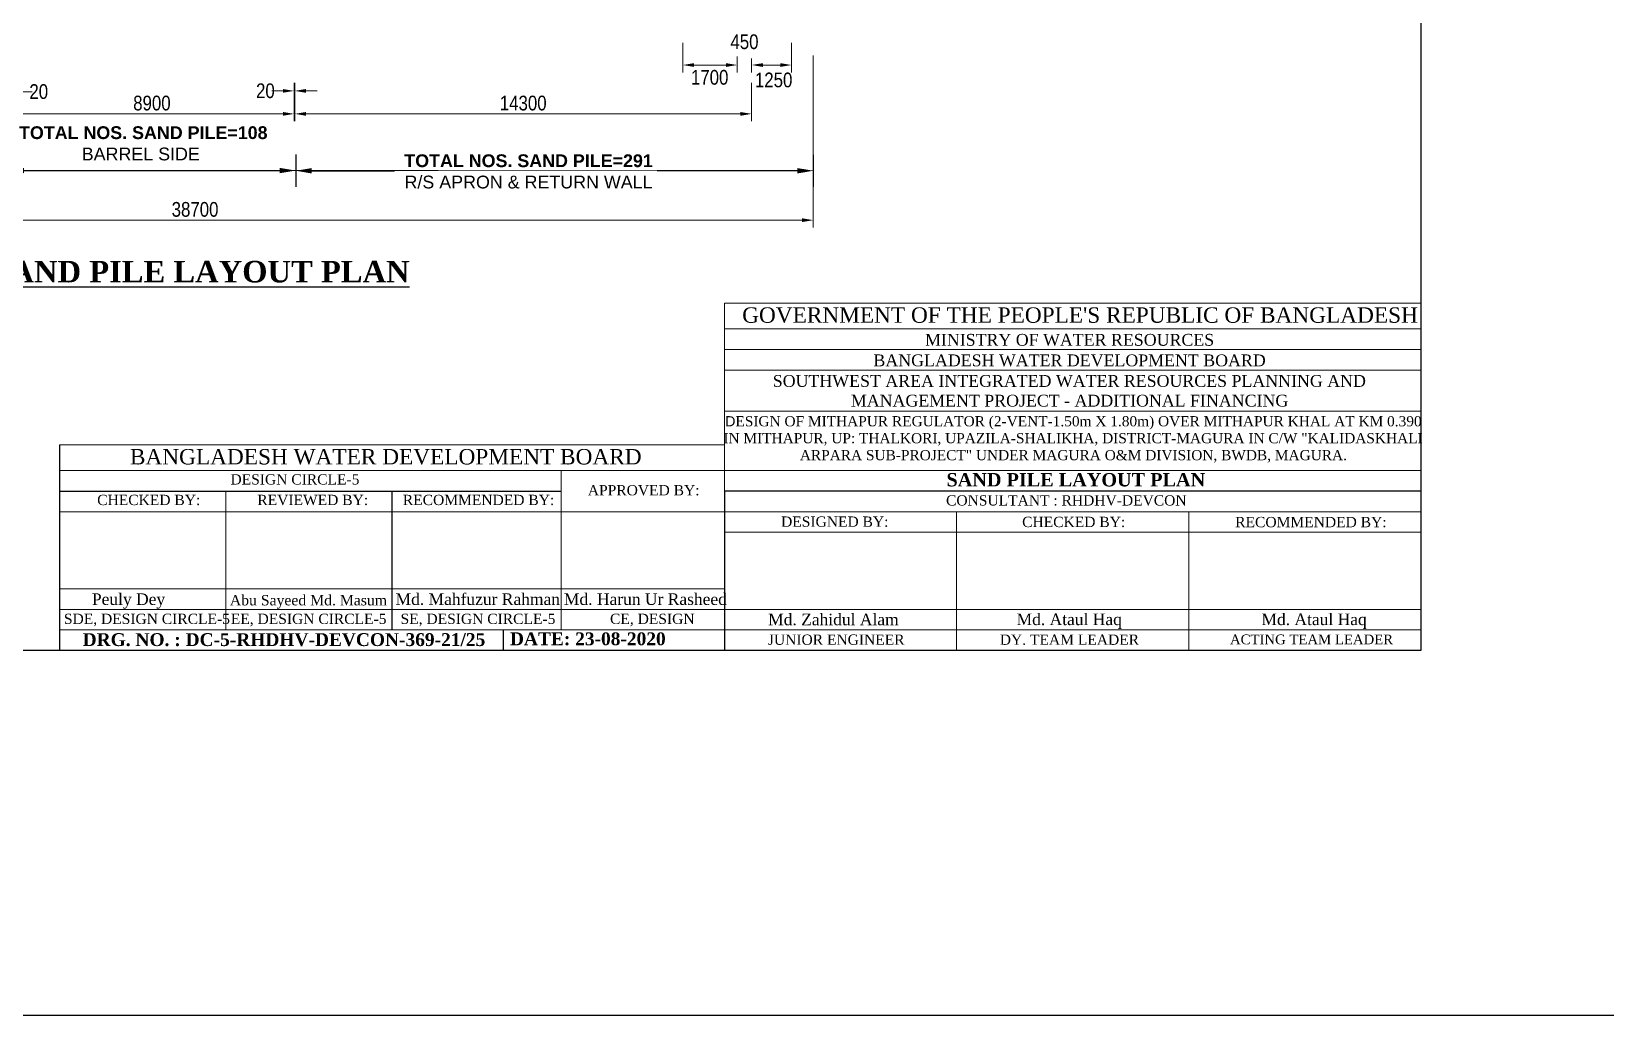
# Model space of a CAD drawing. Extents: x -358915 to 1258323, y -1667244 to -305611.
# Drawn here: x 880934 to 930196, y -1317839 to -1287049 of the extents above; entities that cross this region are included whole.
import ezdxf

# ---------------------------------------------------------------- set-up
doc = ezdxf.new("R2010")
doc.units = 0
doc.header["$LTSCALE"] = 300
doc.header["$MEASUREMENT"] = 0
doc.layers.get('0').update_dxf_attribs({"linetype": 'CONTINUOUS'})
doc.layers.get('DEFPOINTS').update_dxf_attribs({"linetype": 'CONTINUOUS'})
doc.layers.add('Dim', color=7, linetype='CONTINUOUS', lineweight=9)
doc.layers.add('TitleBox', color=7, linetype='CONTINUOUS', lineweight=13)
doc.layers.add('LINE', color=7, linetype='CONTINUOUS')
doc.layers.add('TEXT', color=10, linetype='CONTINUOUS')
doc.styles.add('Arial', font='arial.ttf')
doc.styles.add('dimText', font='ARIALN.TTF')
doc.dimstyles.new('dim_230', dxfattribs={"dimtxt": 460, "dimasz": 460, "dimexe": 230, "dimexo": 100, "dimgap": 100, "dimtad": 1, "dimdec": 0, "dimzin": 0, "dimdsep": 46, "dimtxsty": 'dimText', "dimcen": 0.09, "dimclrd": 256, "dimclre": 256, "dimclrt": 7, "dimadec": 0, "dimazin": 0, "dimtfac": 1, "dimtdec": 0, "dimtofl": 0, "dimtmove": 0, "dimatfit": 3, "dimfxl": 1, "dimtolj": 1, "dimtzin": 0, "dimlwd": -1, "dimlwe": -1, "dimarcsym": 0})
doc.dimstyles.new('dim_250', dxfattribs={"dimtxt": 500, "dimasz": 500, "dimexe": 500, "dimexo": 100, "dimgap": 150, "dimtad": 1, "dimdec": 0, "dimzin": 0, "dimdsep": 46, "dimtxsty": 'Arial', "dimcen": 350, "dimclrd": 5, "dimclre": 5, "dimclrt": 7, "dimadec": 0, "dimazin": 0, "dimtfac": 1, "dimtdec": 0, "dimtmove": 0, "dimatfit": 3, "dimfxl": 500, "dimfxlon": 1, "dimtolj": 1, "dimtzin": 0, "dimarcsym": 0})

# ---------------------------------------------------------------- blocks, each defined once
blk = doc.blocks.new('*D1067')
at = {"layer": 'DEFPOINTS', "color": 0, "ltscale": 500, "transparency": 16777216}
for p in [(880233, -1288556), (880253, -1288556), (880253, -1288939)]:
    blk.add_point(p, dxfattribs=at)
at = {"layer": 'Dim', "ltscale": 500, "transparency": 16777216}
for p, q in [((880233, -1288656), (880233, -1289169)), ((880253, -1288656), (880253, -1289169)), ((879883, -1288939), (879533, -1288939)), ((880603, -1288939), (880953, -1288939))]:
    blk.add_line(p, q, dxfattribs=at)
for points in [[(879883, -1288881), (879883, -1288998), (880233, -1288939)], [(880603, -1288881), (880603, -1288998), (880253, -1288939)]]:
    blk.add_solid(points, dxfattribs=at)
at = {"layer": 'Dim', "color": 7, "ltscale": 500, "transparency": 16777216, "insert": (881161, -1288931), "char_height": 460, "attachment_point": 5, "style": 'dimText'}
blk.add_mtext('\\A1;20', dxfattribs=at)
blk = doc.blocks.new('*D1068')
at = {"layer": 'DEFPOINTS', "color": 0, "ltscale": 500, "transparency": 16777216}
for p in [(880253, -1288556), (889153, -1288556), (889153, -1289626)]:
    blk.add_point(p, dxfattribs=at)
at = {"layer": 'Dim', "ltscale": 500, "transparency": 16777216}
for p, q in [((880253, -1288656), (880253, -1289856)), ((889153, -1288656), (889153, -1289856)), ((880603, -1289626), (888803, -1289626))]:
    blk.add_line(p, q, dxfattribs=at)
for points in [[(880603, -1289568), (880603, -1289685), (880253, -1289626)], [(888803, -1289568), (888803, -1289685), (889153, -1289626)]]:
    blk.add_solid(points, dxfattribs=at)
at = {"layer": 'Dim', "color": 7, "ltscale": 500, "transparency": 16777216, "insert": (884703, -1289291), "char_height": 460, "attachment_point": 5, "style": 'dimText'}
blk.add_mtext('\\A1;8900', dxfattribs=at)
blk = doc.blocks.new('*D1069')
at = {"layer": 'DEFPOINTS', "color": 0, "ltscale": 500, "transparency": 16777216}
for p in [(889153, -1288556), (889173, -1288556), (889173, -1288907)]:
    blk.add_point(p, dxfattribs=at)
at = {"layer": 'Dim', "ltscale": 500, "transparency": 16777216}
for p, q in [((889153, -1288656), (889153, -1289137)), ((889173, -1288656), (889173, -1289137)), ((888803, -1288907), (888453, -1288907)), ((889523, -1288907), (889873, -1288907))]:
    blk.add_line(p, q, dxfattribs=at)
for points in [[(888803, -1288849), (888803, -1288966), (889153, -1288907)], [(889523, -1288849), (889523, -1288966), (889173, -1288907)]]:
    blk.add_solid(points, dxfattribs=at)
at = {"layer": 'Dim', "color": 7, "ltscale": 500, "transparency": 16777216, "insert": (888254, -1288907), "char_height": 460, "attachment_point": 5, "style": 'dimText'}
blk.add_mtext('\\A1;20', dxfattribs=at)
blk = doc.blocks.new('*D1070')
at = {"layer": 'DEFPOINTS', "color": 0, "ltscale": 500, "transparency": 16777216}
for p in [(889173, -1288556), (903473, -1288556), (903473, -1289626)]:
    blk.add_point(p, dxfattribs=at)
at = {"layer": 'Dim', "ltscale": 500, "transparency": 16777216}
for p, q in [((889173, -1288656), (889173, -1289856)), ((903473, -1288656), (903473, -1289856)), ((889523, -1289626), (903123, -1289626))]:
    blk.add_line(p, q, dxfattribs=at)
for points in [[(889523, -1289568), (889523, -1289685), (889173, -1289626)], [(903123, -1289568), (903123, -1289685), (903473, -1289626)]]:
    blk.add_solid(points, dxfattribs=at)
at = {"layer": 'Dim', "color": 7, "ltscale": 500, "transparency": 16777216, "insert": (896323, -1289291), "char_height": 460, "attachment_point": 5, "style": 'dimText'}
blk.add_mtext('\\A1;14300', dxfattribs=at)
blk = doc.blocks.new('*D1071')
at = {"layer": 'DEFPOINTS', "color": 0, "ltscale": 500, "transparency": 16777216}
for p in [(901323, -1287305), (903023, -1287730), (903023, -1288098)]:
    blk.add_point(p, dxfattribs=at)
at = {"layer": 'Dim', "ltscale": 500, "transparency": 16777216}
for p, q in [((901323, -1287405), (901323, -1288328)), ((901673, -1288098), (902673, -1288098)), ((903023, -1287830), (903023, -1288328))]:
    blk.add_line(p, q, dxfattribs=at)
for points in [[(901673, -1288040), (901673, -1288157), (901323, -1288098)], [(902673, -1288040), (902673, -1288157), (903023, -1288098)]]:
    blk.add_solid(points, dxfattribs=at)
at = {"layer": 'Dim', "color": 7, "ltscale": 500, "transparency": 16777216, "insert": (902159, -1288486), "char_height": 460, "attachment_point": 5, "style": 'dimText'}
blk.add_mtext('\\A1;1700', dxfattribs=at)
blk = doc.blocks.new('*D1072')
at = {"layer": 'DEFPOINTS', "color": 0, "ltscale": 500, "transparency": 16777216}
for p in [(903023, -1287730), (903473, -1287791), (903473, -1288098)]:
    blk.add_point(p, dxfattribs=at)
at = {"layer": 'Dim', "ltscale": 500, "transparency": 16777216}
for p, q in [((902673, -1288098), (902323, -1288098)), ((903023, -1287830), (903023, -1288328)), ((903473, -1287891), (903473, -1288328)), ((903823, -1288098), (904173, -1288098))]:
    blk.add_line(p, q, dxfattribs=at)
for points in [[(902673, -1288040), (902673, -1288157), (903023, -1288098)], [(903823, -1288040), (903823, -1288157), (903473, -1288098)]]:
    blk.add_solid(points, dxfattribs=at)
at = {"layer": 'Dim', "color": 7, "ltscale": 500, "transparency": 16777216, "insert": (903248, -1287372), "char_height": 460, "attachment_point": 5, "style": 'dimText'}
blk.add_mtext('\\A1;450', dxfattribs=at)
blk = doc.blocks.new('*D1073')
at = {"layer": 'DEFPOINTS', "color": 0, "ltscale": 500, "transparency": 16777216}
for p in [(904723, -1287305), (903473, -1287791), (904723, -1288098)]:
    blk.add_point(p, dxfattribs=at)
at = {"layer": 'Dim', "ltscale": 500, "transparency": 16777216}
for p, q in [((904723, -1287405), (904723, -1288328)), ((903473, -1287891), (903473, -1288328)), ((903823, -1288098), (904373, -1288098))]:
    blk.add_line(p, q, dxfattribs=at)
for points in [[(903823, -1288040), (903823, -1288157), (903473, -1288098)], [(904373, -1288040), (904373, -1288157), (904723, -1288098)]]:
    blk.add_solid(points, dxfattribs=at)
at = {"layer": 'Dim', "color": 7, "ltscale": 500, "transparency": 16777216, "insert": (904161, -1288567), "char_height": 460, "attachment_point": 5, "style": 'dimText'}
blk.add_mtext('\\A1;1250', dxfattribs=at)
blk = doc.blocks.new('*D1078')
at = {"layer": 'DEFPOINTS', "color": 0, "ltscale": 50, "transparency": 16777216}
for p in [(905403, -1287700), (889203, -1290226), (905403, -1291406)]:
    blk.add_point(p, dxfattribs=at)
at = {"layer": 'Dim', "color": 5, "lineweight": -2, "ltscale": 50, "transparency": 16777216}
for p, q in [((889203, -1290906), (889203, -1291906)), ((905403, -1290906), (905403, -1291906)), ((889703, -1291406), (892295, -1291406)), ((904903, -1291406), (900512, -1291406))]:
    blk.add_line(p, q, dxfattribs=at)
at = {"layer": 'Dim', "color": 5, "ltscale": 50, "transparency": 16777216}
for points in [[(889703, -1291323), (889703, -1291490), (889203, -1291406)], [(904903, -1291323), (904903, -1291490), (905403, -1291406)]]:
    blk.add_solid(points, dxfattribs=at)
at = {"layer": 'Dim', "color": 7, "ltscale": 50, "transparency": 16777216, "insert": (896403, -1291054), "char_height": 450, "attachment_point": 5, "style": 'Arial'}
blk.add_mtext('\\A1;\\P {\\fArial|b1|i0|c0|p34;\\H0.8889x;TOTAL NOS. SAND PILE=291\\P\\fArial|b0|i0|c0|p34;\\H1.125x; \\H0.8889x;R/S APRON & RETURN WALL}', dxfattribs=at)
blk = doc.blocks.new('*D1085')
at = {"layer": 'DEFPOINTS', "color": 0, "ltscale": 50, "transparency": 16777216}
for p in [(889203, -1290226), (880203, -1290691), (889203, -1291400)]:
    blk.add_point(p, dxfattribs=at)
at = {"layer": 'Dim', "color": 5, "lineweight": -2, "ltscale": 50, "transparency": 16777216}
for p, q in [((880203, -1290900), (880203, -1291900)), ((889203, -1290900), (889203, -1291900)), ((880703, -1291400), (888703, -1291400))]:
    blk.add_line(p, q, dxfattribs=at)
at = {"layer": 'Dim', "color": 5, "ltscale": 50, "transparency": 16777216}
for points in [[(880703, -1291317), (880703, -1291484), (880203, -1291400)], [(888703, -1291317), (888703, -1291484), (889203, -1291400)]]:
    blk.add_solid(points, dxfattribs=at)
at = {"layer": 'Dim', "color": 7, "ltscale": 50, "transparency": 16777216, "insert": (884355, -1290176), "char_height": 450, "attachment_point": 5, "style": 'Arial'}
blk.add_mtext('\\A1;\\P{\\fArial|b1|i0|c0|p34;\\H0.8889x; TOTAL NOS. SAND PILE=108\\P\\fArial|b0|i0|c0|p34;BARREL SIDE}', dxfattribs=at)
blk = doc.blocks.new('*D1091')
at = {"layer": 'DEFPOINTS', "color": 0, "ltscale": 500, "transparency": 16777216}
for p in [(866703, -1287235), (905403, -1287700), (905403, -1292953)]:
    blk.add_point(p, dxfattribs=at)
at = {"layer": 'Dim', "ltscale": 500, "transparency": 16777216}
for p, q in [((866703, -1287335), (866703, -1293183)), ((905403, -1287800), (905403, -1293183)), ((867053, -1292953), (905053, -1292953))]:
    blk.add_line(p, q, dxfattribs=at)
for points in [[(867053, -1292895), (867053, -1293011), (866703, -1292953)], [(905053, -1292895), (905053, -1293011), (905403, -1292953)]]:
    blk.add_solid(points, dxfattribs=at)
at = {"layer": 'Dim', "color": 7, "ltscale": 500, "transparency": 16777216, "insert": (886053, -1292618), "char_height": 460, "attachment_point": 5, "style": 'dimText'}
blk.add_mtext('\\A1;38700', dxfattribs=at)

msp = doc.modelspace()

# ---------------------------------------------------------------- linework, layer by layer
at = {"color": 0, "linetype": 'ByBlock', "ltscale": 2}
msp.add_line((895691.2, -1305774.5), (895691.2, -1306417.9), dxfattribs=at)
at = {"layer": 'Dim', "ltscale": 50}
for p in [(883947.9, -1291400.4), (905400.9, -1291406)]:
    msp.add_line(p, (893658.5, -1291400.4), dxfattribs=at)
at = {"layer": 'LINE'}
for p, q in [((881814.3, -1299984), (881814.3, -1306417.9)), ((881814.3, -1301431.7), (897507.4, -1301431.7)), ((892226.1, -1305774.5), (892226.1, -1301431.7)), ((924416.1, -1301431.7), (902621.3, -1301431.7)), ((902621.3, -1301431.7), (902621.3, -1306417.9))]:
    msp.add_line(p, q, dxfattribs=at)
at = {"layer": 'LINE', "color": 3, "ltscale": 0.5}
msp.add_lwpolyline([(856273.7, -1248285.9), (1004118, -1248285.9), (1004118, -1317838.7), (856273.7, -1317838.7)], close=True, dxfattribs=at)
at = {"layer": 'LINE'}
msp.add_lwpolyline([(924416.1, -1306417.9), (860193, -1306417.9), (860193, -1261003), (924416.1, -1261003)], close=True, dxfattribs=at)
at = {"layer": 'TitleBox', "color": 0, "linetype": 'ByBlock'}
for p, q in [((902621.3, -1295551), (924416.1, -1295551)), ((902621.3, -1295551), (902621.3, -1306417.9)), ((902621.3, -1296355.3), (924416.1, -1296355.3)), ((902621.3, -1296998.7), (924416.1, -1296998.7)), ((902621.3, -1297642.1), (924416.1, -1297642.1)), ((902621.3, -1298928.8), (924416.1, -1298928.8)), ((881814.3, -1299984), (902621.3, -1299984)), ((881814.3, -1300788.3), (902621.3, -1300788.3)), ((897507.4, -1300788.3), (897507.4, -1305774.5)), ((902621.3, -1300788.3), (924416.1, -1300788.3)), ((887020.2, -1301431.7), (887020.2, -1305774.5)), ((881814.3, -1302075.1), (902621.3, -1302075.1)), ((902621.3, -1302075.1), (924416.1, -1302075.1)), ((909886.2, -1302075.1), (909886.2, -1306417.9)), ((917151.2, -1302075.1), (917151.2, -1306417.9)), ((902621.3, -1302718.4), (924416.1, -1302718.4)), ((881814.3, -1304487.8), (902621.3, -1304487.8)), ((881814.3, -1305131.2), (902621.3, -1305131.2)), ((902621.3, -1305131.2), (924416.1, -1305131.2)), ((881814.3, -1305774.5), (902621.3, -1305774.5)), ((902621.3, -1305774.5), (924416.1, -1305774.5)), ((902621.3, -1306417.9), (924416.1, -1306417.9))]:
    msp.add_line(p, q, dxfattribs=at)

# ---------------------------------------------------------------- texts
at = {"layer": 'TEXT', "insert": (879710.7, -1294568.6), "char_height": 179.712, "width": 14096.005, "attachment_point": 4, "style": 'Arial'}
msp.add_mtext('{\\fTimes New Roman|b1|i0|c0|p18;\\H3.756x;\\L\\C6;SAND PILE LAYOUT PLAN}', dxfattribs=at)
at = {"layer": 'TEXT', "color": 0, "linetype": 'ByBlock', "style": 'Arial'}
for s, insert, char_height, width, attachment_point in [("{\\fTimes New Roman|b0|i0|c0|p18;GOVERNMENT OF THE PEOPLE'S REPUBLIC OF BANGLADESH}", (903175.9, -1295680.4), 482.542, 23885.919, 1), ('\\pxi0.07122;{\\fTimes New Roman|b0|i0|c0|p18;MINISTRY OF WATER RESOURCES}', (913410.1, -1296511.3), 369.949, 21485.731, 2), ('\\pxi0.07122;{\\fTimes New Roman|b0|i0|c0|p18;BANGLADESH WATER DEVELOPMENT BOARD}', (913410.1, -1297154.7), 369.949, 21485.731, 2), ('\\pi10.55;{\\fTimes New Roman|b0|i0|c0|p18;SOUTHWEST AREA INTEGRATED WATER RESOURCES PLANNING AND \\P\\pi25.24;MANAGEMENT PROJECT - ADDITIONAL FINANCING}', (913410.1, -1297798.1), 369.949, 21485.731, 2), ('\\pi22.8,t1.121;D{\\fTimes New Roman|b0|i0|c0|p18;\\C7;ESIGN OF MITHAPUR REGULATOR (2-VENT-1.50m X 1.80m) OVER MITHAPUR KHAL AT KM 0.390 IN MITHAPUR, UP: THALKORI, UPAZILA-SHALIKHA, DISTRICT-MAGURA IN C/W "KALIDASKHALI \\P\\pi22.79,t1.121;ARPARA SUB-PROJECT" UNDER MAGURA O&M DIVISION, BWDB, MAGURA.}', (913530.9, -1299084.8), 318.1421, 22171.081, 2), ('{\\fTimes New Roman|b0|i0|c0|p18;BANGLADESH WATER DEVELOPMENT BOARD}', (884015.2, -1300113.4), 482.542, 23885.919, 1), ('{\\fTimes New Roman|b0|i0|c0|p18;DESIGN CIRCLE-5}', (887161.8, -1300902), 321.695, 6709.236, 1), ('{\\fTimes New Roman|b1|i0|c0|p18;SAND PILE LAYOUT PLAN}', (913618, -1300864.6), 418.446, 16889.559, 2), ('{\\fTimes New Roman|b0|i0|c0|p18;APPROVED BY:}', (898345.1, -1301241), 321.695, 6709.236, 1), ('{\\fTimes New Roman|b0|i0|c0|p18;CHECKED BY:}', (882990.3, -1301545.4), 321.695, 6709.236, 1), ('{\\fTimes New Roman|b0|i0|c0|p18;REVIEWED BY:}', (888001.7, -1301545.4), 321.695, 6709.236, 1), ('{\\fTimes New Roman|b0|i0|c0|p18;RECOMMENDED BY:}', (892556.3, -1301545.4), 321.695, 6709.236, 1), ('{\\fTimes New Roman|b0|i0|c0|p18;CONSULTANT : RHDHV-DEVCON}', (909557, -1301559.5), 321.521, 10960.395, 1), ('{\\fTimes New Roman|b0|i0|c0|p18;DESIGNED BY:}', (904393.4, -1302224.5), 321.695, 6709.236, 1), ('{\\fTimes New Roman|b0|i0|c0|p18;CHECKED BY:}', (911938.1, -1302233.5), 321.695, 6709.236, 1), ('{\\fTimes New Roman|b0|i0|c0|p18;RECOMMENDED BY:}', (918605.9, -1302238.1), 321.695, 6709.236, 1), ('{\\fTimes New Roman|b0|i0|c0|p18;Peuly Dey}', (882825.3, -1304630), 361.907, 6709.236, 1), ('{\\fTimes New Roman|b0|i0|c0|p18;Abu Sayeed Md. Masum}', (887141.7, -1304680.1), 325.716, 6038.313, 1), ('{\\fTimes New Roman|b0|i0|c0|p18;Md. Mahfuzur Rahman}', (892328.8, -1304630), 361.907, 6709.236, 1), ('{\\fTimes New Roman|b0|i0|c0|p18;Md. Harun Ur Rasheed}', (897597.3, -1304630), 361.907, 6709.236, 1), ('{\\fTimes New Roman|b0|i0|c0|p18;SDE, DESIGN CIRCLE-5}', (881948.9, -1305266), 321.695, 6709.236, 1), ('{\\fTimes New Roman|b0|i0|c0|p18;EE, DESIGN CIRCLE-5}', (887172.5, -1305266), 321.695, 6709.236, 1), ('{\\fTimes New Roman|b0|i0|c0|p18;SE, DESIGN CIRCLE-5}', (892484.8, -1305266), 321.695, 6709.236, 1), ('{\\fTimes New Roman|b0|i0|c0|p18;CE, DESIGN }', (899040.4, -1305266), 321.695, 6709.236, 1), ('{\\fTimes New Roman|b0|i0|c0|p18;\\C7;Md. Zahidul Alam}', (903989.6, -1305265.9), 361.907, 6709.236, 1), ('{\\fTimes New Roman|b0|i0|c0|p18; Md. Ataul Haq}', (911628.1, -1305260.9), 361.907, 6709.236, 1), ('{\\fTimes New Roman|b0|i0|c0|p18;Md. Ataul Haq}', (919427.3, -1305260.9), 361.907, 6709.236, 1), ('{\\fTimes New Roman|b1|i0|c0|p18;DRG. NO. : DC-5-RHDHV-DEVCON-369-21/25}', (882534.1, -1305875.2), 402.118, 20930.089, 1), ('{\\fTimes New Roman|b1|i0|c0|p18;DATE: 23-08-2020}', (895907.5, -1305850.6), 402.118, 6709.236, 1), ('{\\fTimes New Roman|b0|i0|c0|p18;JUNIOR ENGINEER}', (903980.7, -1305917.9), 321.695, 6709.236, 1), ('{\\fTimes New Roman|b0|i0|c0|p18;DY. TEAM LEADER}', (911238.2, -1305917.9), 321.695, 6709.236, 1), ('{\\fTimes New Roman|b0|i0|c0|p18;  ACTING TEAM LEADER}', (918212.7, -1305917.9), 305.61, 6709.236, 1)]:
    msp.add_mtext(s, dxfattribs=dict(at, insert=insert, char_height=char_height, width=width, attachment_point=attachment_point))

# ---------------------------------------------------------------- dimensions: what is measured, and where the dimension line sits
at = {"layer": 'Dim', "ltscale": 500}
for base, p1, p2, picture, middle in [((903473.1, -1288098.2), (903023.1, -1287729.9), (903473.1, -1287790.8), '*D1072', (903248.1, -1287371.7)), ((903023.1, -1288098.2), (901323.1, -1287304.7), (903023.1, -1287729.9), '*D1071', (902159.1, -1288486.4)), ((904723.1, -1288098.2), (903473.1, -1287790.8), (904723.1, -1287304.7), '*D1073', (904160.8, -1288566.9)), ((880253.1, -1288939.3), (880233.1, -1288556.1), (880253.1, -1288556.1), '*D1067', (881161.2, -1288931.4)), ((889173.1, -1288907.3), (889153.1, -1288556.1), (889173.1, -1288556.1), '*D1069', (888254.1, -1288907.3))]:
    dim = msp.add_linear_dim(base=base, p1=p1, p2=p2, dimstyle='dim_230', override={"dimasz": 350, "dimsah": 1, "dimtmove": 2}, dxfattribs=at)
    dim.commit()
    dim.dimension.update_dxf_attribs({"geometry": picture, "text_midpoint": middle, "dimtype": 160})
for base, p1, p2, picture, middle in [((905403.3, -1292953.1), (866703.3, -1287234.9), (905403.3, -1287700.1), '*D1091', (886053.3, -1292618.3)), ((889153.1, -1289626.3), (880253.1, -1288556.1), (889153.1, -1288556.1), '*D1068', (884703.1, -1289291.4)), ((903473.1, -1289626.3), (889173.1, -1288556.1), (903473.1, -1288556.1), '*D1070', (896323.1, -1289291.4))]:
    dim = msp.add_linear_dim(base=base, p1=p1, p2=p2, dimstyle='dim_230', override={"dimasz": 350, "dimsah": 1, "dimtmove": 2}, dxfattribs=at)
    dim.commit()
    dim.dimension.update_dxf_attribs({"geometry": picture, "text_midpoint": middle})
at = {"layer": 'Dim', "ltscale": 50}
for base, p1, p2, text, picture, middle in [((889203.3, -1291400.4), (880203.3, -1290690.5), (889203.3, -1290226.1), '\\X{\\fArial|b1|i0|c0|p34;\\H0.8889x; TOTAL NOS. SAND PILE=108\\P\\fArial|b0|i0|c0|p34;BARREL SIDE}', '*D1085', (884355.2, -1290176.2)), ((905403.3, -1291406.4), (889203.3, -1290226.1), (905403.3, -1287700.1), '\\X {\\fArial|b1|i0|c0|p34;\\H0.8889x;TOTAL NOS. SAND PILE=291\\P\\fArial|b0|i0|c0|p34;\\H1.125x; \\H0.8889x;R/S APRON & RETURN WALL}', '*D1078', (896403.3, -1291054.3))]:
    dim = msp.add_linear_dim(base=base, p1=p1, p2=p2, text=text, dimstyle='dim_250', override={"dimtxt": 450, "dimtmove": 2}, dxfattribs=at)
    dim.commit()
    dim.dimension.update_dxf_attribs({"geometry": picture, "text_midpoint": middle, "dimtype": 160})

doc.saveas('drawing.dxf')
